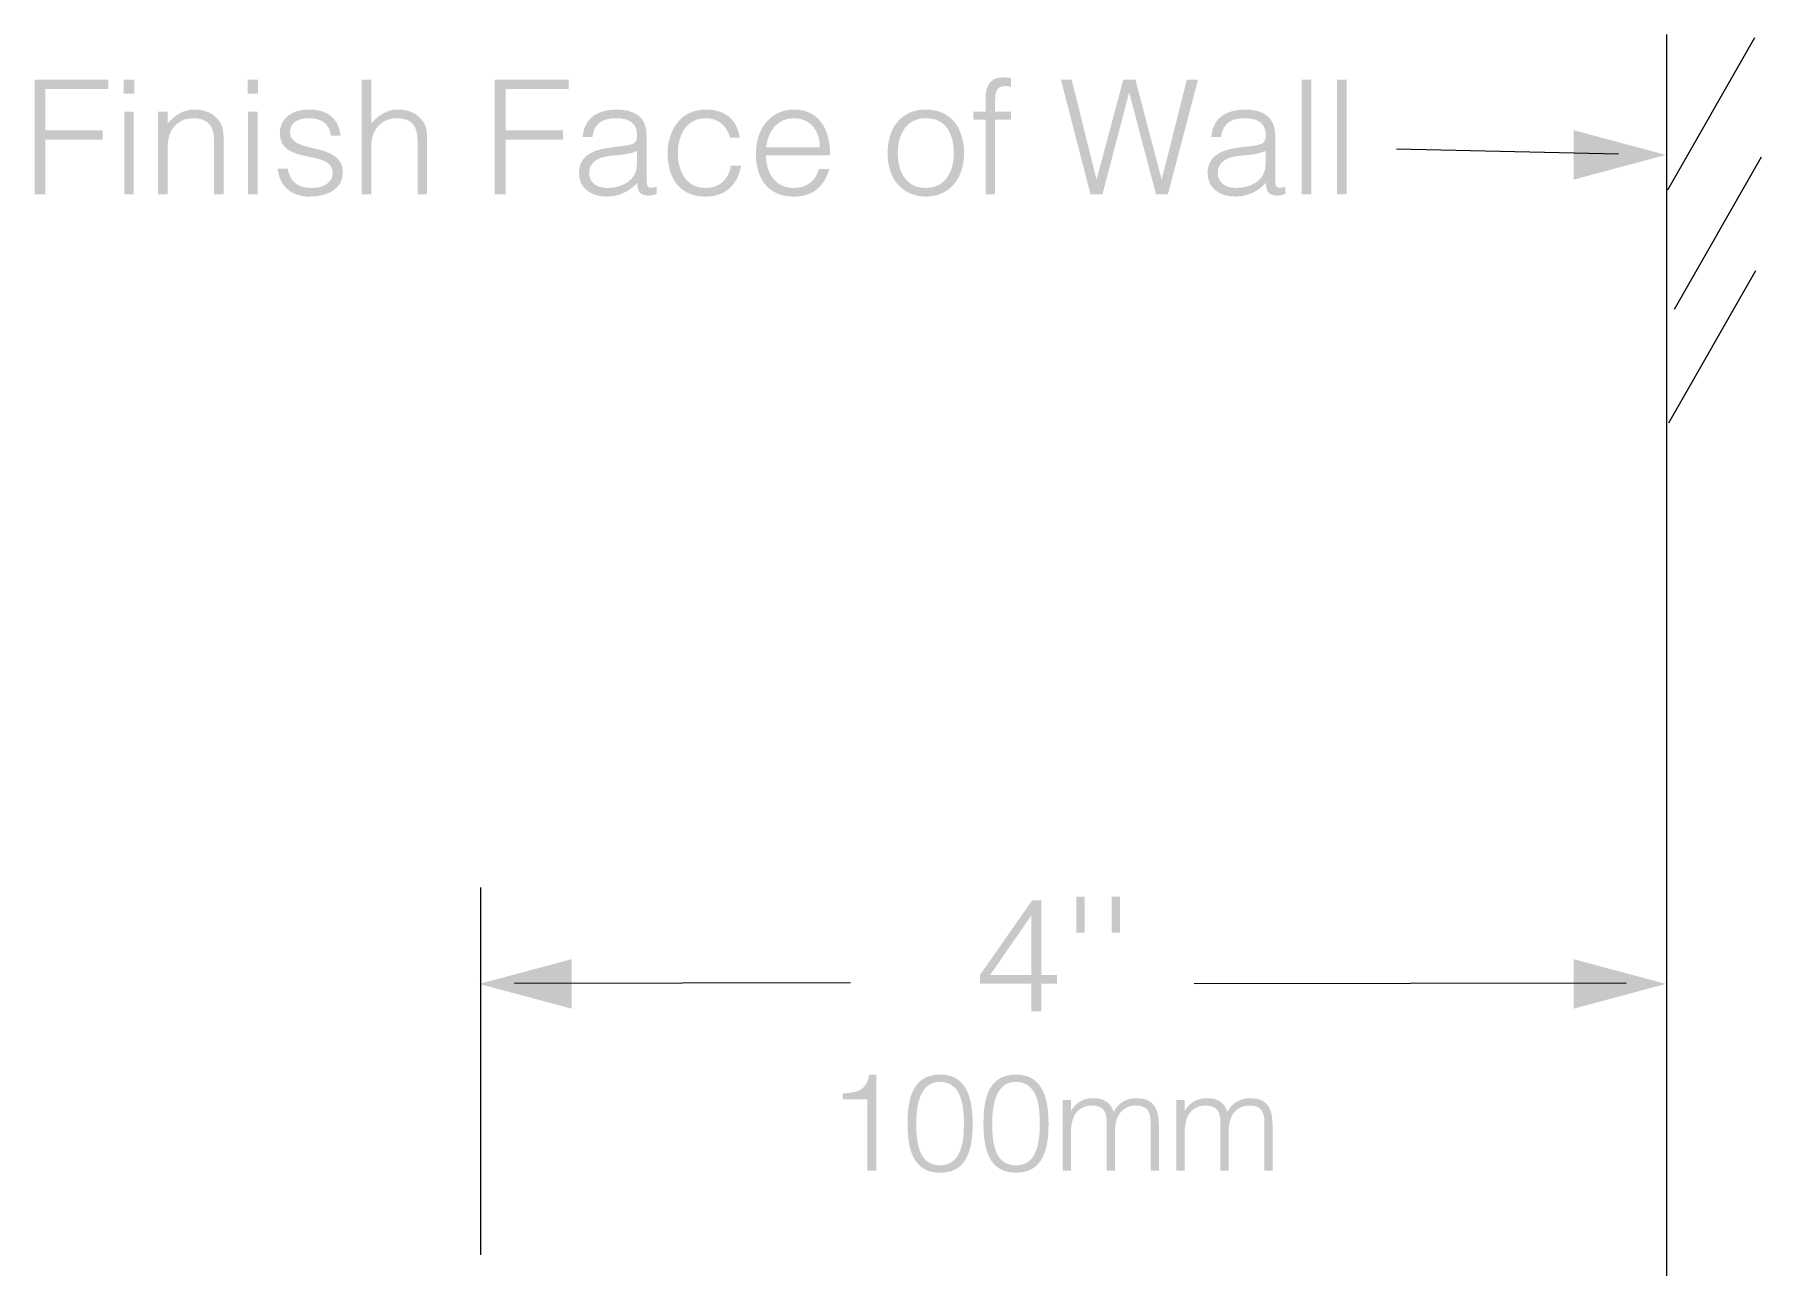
# Model space of a CAD drawing. Extents: x -2 to 117, y 23 to 140.
# Drawn here: x 51.08 to 77.86, y 120.94 to 140.05 of the extents above; entities that cross this region are included whole.
import ezdxf

# ---------------------------------------------------------------- set-up
doc = ezdxf.new("R2010")
doc.units = 0
doc.header["$MEASUREMENT"] = 0
doc.layers.add('TEXT', color=1, linetype='CONTINUOUS')

# ---------------------------------------------------------------- blocks, each defined once
blk = doc.blocks.new('AI9-BLK40')
at = {"layer": 'TEXT'}
h = blk.add_hatch(color=1, dxfattribs=at)
edge = h.paths.add_edge_path(flags=16)
edge.add_spline(control_points=[(-1.048, 0.924), (-1.048, 0.924), (-0.409, 0.924), (-0.409, 0.924), (-0.409, 0.924), (-0.409, 1.847), (-0.409, 1.847), (-0.409, 1.847), (-1.048, 0.924), (-1.048, 0.924)], knot_values=[0, 0, 0, 0, 1, 1, 1, 2, 2, 2, 3, 3, 3, 3], degree=3, periodic=0)
edge = h.paths.add_edge_path()
edge.add_spline(control_points=[(-0.409, 0.79), (-0.409, 0.79), (-1.204, 0.79), (-1.204, 0.79), (-1.204, 0.79), (-1.204, 0.926), (-1.204, 0.926), (-1.204, 0.926), (-0.394, 2.084), (-0.394, 2.084), (-0.394, 2.084), (-0.251, 2.084), (-0.251, 2.084), (-0.251, 2.084), (-0.251, 0.924), (-0.251, 0.924), (-0.251, 0.924), (-0.009, 0.924), (-0.009, 0.924), (-0.009, 0.924), (-0.009, 0.79), (-0.009, 0.79), (-0.009, 0.79), (-0.251, 0.79), (-0.251, 0.79), (-0.251, 0.79), (-0.251, 0.361), (-0.251, 0.361), (-0.251, 0.361), (-0.409, 0.361), (-0.409, 0.361), (-0.409, 0.361), (-0.409, 0.79), (-0.409, 0.79)], knot_values=[0, 0, 0, 0, 1, 1, 1, 2, 2, 2, 3, 3, 3, 4, 4, 4, 5, 5, 5, 6, 6, 6, 7, 7, 7, 8, 8, 8, 9, 9, 9, 10, 10, 10, 11, 11, 11, 11], degree=3, periodic=0)
h = blk.add_hatch(color=1, dxfattribs=at)
edge = h.paths.add_edge_path()
edge.add_spline(control_points=[(0.29, 2.139), (0.29, 2.139), (0.419, 2.139), (0.419, 2.139), (0.419, 2.139), (0.419, 1.58), (0.419, 1.58), (0.419, 1.58), (0.29, 1.58), (0.29, 1.58), (0.29, 1.58), (0.29, 2.139), (0.29, 2.139)], knot_values=[0, 0, 0, 0, 1, 1, 1, 2, 2, 2, 3, 3, 3, 4, 4, 4, 4], degree=3, periodic=0)
h = blk.add_hatch(color=1, dxfattribs=at)
edge = h.paths.add_edge_path()
edge.add_spline(control_points=[(0.838, 2.139), (0.838, 2.139), (0.967, 2.139), (0.967, 2.139), (0.967, 2.139), (0.967, 1.58), (0.967, 1.58), (0.967, 1.58), (0.838, 1.58), (0.838, 1.58), (0.838, 1.58), (0.838, 2.139), (0.838, 2.139)], knot_values=[0, 0, 0, 0, 1, 1, 1, 2, 2, 2, 3, 3, 3, 4, 4, 4, 4], degree=3, periodic=0)
h = blk.add_hatch(color=1, dxfattribs=at)
edge = h.paths.add_edge_path()
edge.add_spline(control_points=[(-2.948, -1), (-2.948, -1), (-3.333, -1), (-3.333, -1), (-3.333, -1), (-3.333, -0.911), (-3.333, -0.911), (-3.106, -0.896), (-2.965, -0.873), (-2.92, -0.617), (-2.92, -0.617), (-2.812, -0.617), (-2.812, -0.617), (-2.812, -0.617), (-2.812, -2.109), (-2.812, -2.109), (-2.812, -2.109), (-2.948, -2.109), (-2.948, -2.109), (-2.948, -2.109), (-2.948, -1), (-2.948, -1)], knot_values=[0, 0, 0, 0, 1, 1, 1, 2, 2, 2, 3, 3, 3, 4, 4, 4, 5, 5, 5, 6, 6, 6, 7, 7, 7, 7], degree=3, periodic=0)
h = blk.add_hatch(color=1, dxfattribs=at)
edge = h.paths.add_edge_path(flags=16)
edge.add_spline(control_points=[(-1.826, -0.731), (-2.122, -0.731), (-2.192, -1.059), (-2.192, -1.389), (-2.192, -1.772), (-2.107, -2.024), (-1.821, -2.024), (-1.5, -2.024), (-1.453, -1.675), (-1.453, -1.374), (-1.453, -1.053), (-1.51, -0.731), (-1.826, -0.731)], knot_values=[0, 0, 0, 0, 1, 1, 1, 2, 2, 2, 3, 3, 3, 4, 4, 4, 4], degree=3, periodic=0)
edge = h.paths.add_edge_path()
edge.add_spline(control_points=[(-1.318, -1.389), (-1.318, -1.785), (-1.411, -2.139), (-1.821, -2.139), (-2.234, -2.139), (-2.327, -1.787), (-2.327, -1.374), (-2.327, -0.998), (-2.251, -0.617), (-1.821, -0.617), (-1.379, -0.617), (-1.318, -1.042), (-1.318, -1.389)], knot_values=[0, 0, 0, 0, 1, 1, 1, 2, 2, 2, 3, 3, 3, 4, 4, 4, 4], degree=3, periodic=0)
h = blk.add_hatch(color=1, dxfattribs=at)
edge = h.paths.add_edge_path(flags=16)
edge.add_spline(control_points=[(-0.649, -0.731), (-0.945, -0.731), (-1.015, -1.059), (-1.015, -1.389), (-1.015, -1.772), (-0.93, -2.024), (-0.645, -2.024), (-0.323, -2.024), (-0.276, -1.675), (-0.276, -1.374), (-0.276, -1.053), (-0.333, -0.731), (-0.649, -0.731)], knot_values=[0, 0, 0, 0, 1, 1, 1, 2, 2, 2, 3, 3, 3, 4, 4, 4, 4], degree=3, periodic=0)
edge = h.paths.add_edge_path()
edge.add_spline(control_points=[(-0.141, -1.389), (-0.141, -1.785), (-0.234, -2.139), (-0.645, -2.139), (-1.057, -2.139), (-1.15, -1.787), (-1.15, -1.374), (-1.15, -0.998), (-1.074, -0.617), (-0.645, -0.617), (-0.202, -0.617), (-0.141, -1.042), (-0.141, -1.389)], knot_values=[0, 0, 0, 0, 1, 1, 1, 2, 2, 2, 3, 3, 3, 4, 4, 4, 4], degree=3, periodic=0)
h = blk.add_hatch(color=1, dxfattribs=at)
edge = h.paths.add_edge_path()
edge.add_spline(control_points=[(0.206, -2.109), (0.206, -2.109), (0.079, -2.109), (0.079, -2.109), (0.079, -2.109), (0.079, -1.013), (0.079, -1.013), (0.079, -1.013), (0.206, -1.013), (0.206, -1.013), (0.206, -1.013), (0.206, -1.178), (0.206, -1.178), (0.206, -1.178), (0.21, -1.178), (0.21, -1.178), (0.276, -1.053), (0.408, -0.983), (0.549, -0.983), (0.752, -0.983), (0.824, -1.078), (0.871, -1.195), (0.943, -1.053), (1.072, -0.983), (1.229, -0.983), (1.527, -0.983), (1.57, -1.197), (1.57, -1.417), (1.57, -1.417), (1.57, -2.109), (1.57, -2.109), (1.57, -2.109), (1.442, -2.109), (1.442, -2.109), (1.442, -2.109), (1.442, -1.351), (1.442, -1.351), (1.442, -1.195), (1.387, -1.097), (1.208, -1.097), (1.114, -1.097), (1.024, -1.137), (0.96, -1.222), (0.905, -1.294), (0.888, -1.427), (0.888, -1.518), (0.888, -1.518), (0.888, -2.109), (0.888, -2.109), (0.888, -2.109), (0.761, -2.109), (0.761, -2.109), (0.761, -2.109), (0.761, -1.351), (0.761, -1.351), (0.761, -1.195), (0.706, -1.097), (0.526, -1.097), (0.433, -1.097), (0.342, -1.137), (0.278, -1.222), (0.223, -1.294), (0.206, -1.427), (0.206, -1.518), (0.206, -1.518), (0.206, -2.109), (0.206, -2.109)], knot_values=[0, 0, 0, 0, 1, 1, 1, 2, 2, 2, 3, 3, 3, 4, 4, 4, 5, 5, 5, 6, 6, 6, 7, 7, 7, 8, 8, 8, 9, 9, 9, 10, 10, 10, 11, 11, 11, 12, 12, 12, 13, 13, 13, 14, 14, 14, 15, 15, 15, 16, 16, 16, 17, 17, 17, 18, 18, 18, 19, 19, 19, 20, 20, 20, 21, 21, 21, 22, 22, 22, 22], degree=3, periodic=0)
h = blk.add_hatch(color=1, dxfattribs=at)
edge = h.paths.add_edge_path()
edge.add_spline(control_points=[(1.97, -2.109), (1.97, -2.109), (1.842, -2.109), (1.842, -2.109), (1.842, -2.109), (1.842, -1.013), (1.842, -1.013), (1.842, -1.013), (1.97, -1.013), (1.97, -1.013), (1.97, -1.013), (1.97, -1.178), (1.97, -1.178), (1.97, -1.178), (1.974, -1.178), (1.974, -1.178), (2.039, -1.053), (2.171, -0.983), (2.312, -0.983), (2.516, -0.983), (2.588, -1.078), (2.634, -1.195), (2.706, -1.053), (2.835, -0.983), (2.992, -0.983), (3.29, -0.983), (3.333, -1.197), (3.333, -1.417), (3.333, -1.417), (3.333, -2.109), (3.333, -2.109), (3.333, -2.109), (3.206, -2.109), (3.206, -2.109), (3.206, -2.109), (3.206, -1.351), (3.206, -1.351), (3.206, -1.195), (3.151, -1.097), (2.971, -1.097), (2.878, -1.097), (2.787, -1.137), (2.723, -1.222), (2.668, -1.294), (2.651, -1.427), (2.651, -1.518), (2.651, -1.518), (2.651, -2.109), (2.651, -2.109), (2.651, -2.109), (2.524, -2.109), (2.524, -2.109), (2.524, -2.109), (2.524, -1.351), (2.524, -1.351), (2.524, -1.195), (2.469, -1.097), (2.289, -1.097), (2.196, -1.097), (2.105, -1.137), (2.042, -1.222), (1.986, -1.294), (1.97, -1.427), (1.97, -1.518), (1.97, -1.518), (1.97, -2.109), (1.97, -2.109)], knot_values=[0, 0, 0, 0, 1, 1, 1, 2, 2, 2, 3, 3, 3, 4, 4, 4, 5, 5, 5, 6, 6, 6, 7, 7, 7, 8, 8, 8, 9, 9, 9, 10, 10, 10, 11, 11, 11, 12, 12, 12, 13, 13, 13, 14, 14, 14, 15, 15, 15, 16, 16, 16, 17, 17, 17, 18, 18, 18, 19, 19, 19, 20, 20, 20, 21, 21, 21, 22, 22, 22, 22], degree=3, periodic=0)
blk = doc.blocks.new('AI9-BLK23')
at = {"layer": 'TEXT'}
blk.add_hatch(color=1, dxfattribs=at).paths.add_polyline_path([(-0.715, 0.383), (0.715, 0), (-0.715, -0.383)])
blk = doc.blocks.new('AI9-BLK22')
at = {"layer": 'TEXT', "color": 7}
blk.add_blockref('AI9-BLK23', (0, 0), dxfattribs=at)
blk = doc.blocks.new('AI9-BLK21')
at = {"layer": 'TEXT'}
blk.add_hatch(color=1, dxfattribs=at).paths.add_polyline_path([(0.715, 0.383), (-0.715, 0), (0.715, -0.383)])
blk = doc.blocks.new('AI9-BLK20')
at = {"layer": 'TEXT', "color": 7}
blk.add_blockref('AI9-BLK21', (0, 0), dxfattribs=at)
blk = doc.blocks.new('AI9-BLK5')
at = {"layer": 'TEXT'}
h = blk.add_hatch(color=1, dxfattribs=at)
edge = h.paths.add_edge_path()
edge.add_spline(control_points=[(-10.172, -0.889), (-10.172, -0.889), (-10.172, 0.889), (-10.172, 0.889), (-10.172, 0.889), (-9.026, 0.889), (-9.026, 0.889), (-9.026, 0.889), (-9.026, 0.746), (-9.026, 0.746), (-9.026, 0.746), (-10.004, 0.746), (-10.004, 0.746), (-10.004, 0.746), (-10.004, 0.104), (-10.004, 0.104), (-10.004, 0.104), (-9.115, 0.104), (-9.115, 0.104), (-9.115, 0.104), (-9.115, -0.039), (-9.115, -0.039), (-9.115, -0.039), (-10.004, -0.039), (-10.004, -0.039), (-10.004, -0.039), (-10.004, -0.889), (-10.004, -0.889), (-10.004, -0.889), (-10.172, -0.889), (-10.172, -0.889)], knot_values=[0, 0, 0, 0, 1, 1, 1, 2, 2, 2, 3, 3, 3, 4, 4, 4, 5, 5, 5, 6, 6, 6, 7, 7, 7, 8, 8, 8, 9, 9, 9, 10, 10, 10, 10], degree=3, periodic=0)
h = blk.add_hatch(color=1, dxfattribs=at)
edge = h.paths.add_edge_path()
edge.add_spline(control_points=[(-8.781, -0.889), (-8.781, -0.889), (-8.781, 0.39), (-8.781, 0.39), (-8.781, 0.39), (-8.633, 0.39), (-8.633, 0.39), (-8.633, 0.39), (-8.633, -0.889), (-8.633, -0.889), (-8.633, -0.889), (-8.781, -0.889), (-8.781, -0.889)], knot_values=[0, 0, 0, 0, 1, 1, 1, 2, 2, 2, 3, 3, 3, 4, 4, 4, 4], degree=3, periodic=0)
edge = h.paths.add_edge_path()
edge.add_spline(control_points=[(-8.789, 0.669), (-8.789, 0.669), (-8.789, 0.889), (-8.789, 0.889), (-8.789, 0.889), (-8.626, 0.889), (-8.626, 0.889), (-8.626, 0.889), (-8.626, 0.669), (-8.626, 0.669), (-8.626, 0.669), (-8.789, 0.669), (-8.789, 0.669)], knot_values=[0, 0, 0, 0, 1, 1, 1, 2, 2, 2, 3, 3, 3, 4, 4, 4, 4], degree=3, periodic=0)
h = blk.add_hatch(color=1, dxfattribs=at)
edge = h.paths.add_edge_path()
edge.add_spline(control_points=[(-6.86, -0.889), (-6.86, -0.889), (-6.86, 0.39), (-6.86, 0.39), (-6.86, 0.39), (-6.712, 0.39), (-6.712, 0.39), (-6.712, 0.39), (-6.712, -0.889), (-6.712, -0.889), (-6.712, -0.889), (-6.86, -0.889), (-6.86, -0.889)], knot_values=[0, 0, 0, 0, 1, 1, 1, 2, 2, 2, 3, 3, 3, 4, 4, 4, 4], degree=3, periodic=0)
edge = h.paths.add_edge_path()
edge.add_spline(control_points=[(-6.867, 0.669), (-6.867, 0.669), (-6.867, 0.889), (-6.867, 0.889), (-6.867, 0.889), (-6.705, 0.889), (-6.705, 0.889), (-6.705, 0.889), (-6.705, 0.669), (-6.705, 0.669), (-6.705, 0.669), (-6.867, 0.669), (-6.867, 0.669)], knot_values=[0, 0, 0, 0, 1, 1, 1, 2, 2, 2, 3, 3, 3, 4, 4, 4, 4], degree=3, periodic=0)
h = blk.add_hatch(color=1, dxfattribs=at)
edge = h.paths.add_edge_path()
edge.add_spline(control_points=[(-5.099, -0.889), (-5.099, -0.889), (-5.099, 0.889), (-5.099, 0.889), (-5.099, 0.889), (-4.951, 0.889), (-4.951, 0.889), (-4.951, 0.889), (-4.951, 0.212), (-4.951, 0.212), (-4.833, 0.338), (-4.717, 0.425), (-4.539, 0.425), (-4.383, 0.425), (-4.24, 0.375), (-4.149, 0.242), (-4.087, 0.151), (-4.085, 0.054), (-4.085, -0.052), (-4.085, -0.052), (-4.085, -0.889), (-4.085, -0.889), (-4.085, -0.889), (-4.233, -0.889), (-4.233, -0.889), (-4.233, -0.889), (-4.233, -0.054), (-4.233, -0.054), (-4.233, 0.175), (-4.326, 0.291), (-4.564, 0.291), (-4.746, 0.291), (-4.872, 0.173), (-4.919, 0.042), (-4.949, -0.039), (-4.951, -0.111), (-4.951, -0.2), (-4.951, -0.2), (-4.951, -0.889), (-4.951, -0.889), (-4.951, -0.889), (-5.099, -0.889), (-5.099, -0.889)], knot_values=[0, 0, 0, 0, 1, 1, 1, 2, 2, 2, 3, 3, 3, 4, 4, 4, 5, 5, 5, 6, 6, 6, 7, 7, 7, 8, 8, 8, 9, 9, 9, 10, 10, 10, 11, 11, 11, 12, 12, 12, 13, 13, 13, 14, 14, 14, 14], degree=3, periodic=0)
h = blk.add_hatch(color=1, dxfattribs=at)
edge = h.paths.add_edge_path()
edge.add_spline(control_points=[(-3.035, -0.889), (-3.035, -0.889), (-3.035, 0.889), (-3.035, 0.889), (-3.035, 0.889), (-1.889, 0.889), (-1.889, 0.889), (-1.889, 0.889), (-1.889, 0.746), (-1.889, 0.746), (-1.889, 0.746), (-2.867, 0.746), (-2.867, 0.746), (-2.867, 0.746), (-2.867, 0.104), (-2.867, 0.104), (-2.867, 0.104), (-1.978, 0.104), (-1.978, 0.104), (-1.978, 0.104), (-1.978, -0.039), (-1.978, -0.039), (-1.978, -0.039), (-2.867, -0.039), (-2.867, -0.039), (-2.867, -0.039), (-2.867, -0.889), (-2.867, -0.889), (-2.867, -0.889), (-3.035, -0.889), (-3.035, -0.889)], knot_values=[0, 0, 0, 0, 1, 1, 1, 2, 2, 2, 3, 3, 3, 4, 4, 4, 5, 5, 5, 6, 6, 6, 7, 7, 7, 8, 8, 8, 9, 9, 9, 10, 10, 10, 10], degree=3, periodic=0)
h = blk.add_hatch(color=1, dxfattribs=at)
edge = h.paths.add_edge_path()
edge.add_spline(control_points=[(4.383, 0.267), (4.383, 0.267), (4.383, 0.39), (4.383, 0.39), (4.383, 0.39), (4.573, 0.39), (4.573, 0.39), (4.573, 0.39), (4.573, 0.593), (4.573, 0.593), (4.573, 0.795), (4.647, 0.924), (4.845, 0.924), (4.89, 0.924), (4.929, 0.921), (4.969, 0.914), (4.969, 0.914), (4.969, 0.778), (4.969, 0.778), (4.939, 0.785), (4.907, 0.79), (4.88, 0.79), (4.726, 0.79), (4.722, 0.664), (4.722, 0.548), (4.722, 0.548), (4.722, 0.39), (4.722, 0.39), (4.722, 0.39), (4.969, 0.39), (4.969, 0.39), (4.969, 0.39), (4.969, 0.267), (4.969, 0.267), (4.969, 0.267), (4.722, 0.267), (4.722, 0.267), (4.722, 0.267), (4.722, -0.889), (4.722, -0.889), (4.722, -0.889), (4.573, -0.889), (4.573, -0.889), (4.573, -0.889), (4.573, 0.267), (4.573, 0.267), (4.573, 0.267), (4.383, 0.267), (4.383, 0.267)], knot_values=[0, 0, 0, 0, 1, 1, 1, 2, 2, 2, 3, 3, 3, 4, 4, 4, 5, 5, 5, 6, 6, 6, 7, 7, 7, 8, 8, 8, 9, 9, 9, 10, 10, 10, 11, 11, 11, 12, 12, 12, 13, 13, 13, 14, 14, 14, 15, 15, 15, 16, 16, 16, 16], degree=3, periodic=0)
h = blk.add_hatch(color=1, dxfattribs=at)
edge = h.paths.add_edge_path()
edge.add_spline(control_points=[(7.302, -0.652), (7.302, -0.652), (7.307, -0.652), (7.307, -0.652), (7.307, -0.652), (7.695, 0.889), (7.695, 0.889), (7.695, 0.889), (7.868, 0.889), (7.868, 0.889), (7.868, 0.889), (7.401, -0.889), (7.401, -0.889), (7.401, -0.889), (7.216, -0.889), (7.216, -0.889), (7.216, -0.889), (6.803, 0.682), (6.803, 0.682), (6.803, 0.682), (6.798, 0.682), (6.798, 0.682), (6.798, 0.682), (6.386, -0.889), (6.386, -0.889), (6.386, -0.889), (6.201, -0.889), (6.201, -0.889), (6.201, -0.889), (5.742, 0.889), (5.742, 0.889), (5.742, 0.889), (5.909, 0.889), (5.909, 0.889), (5.909, 0.889), (6.292, -0.652), (6.292, -0.652), (6.292, -0.652), (6.297, -0.652), (6.297, -0.652), (6.297, -0.652), (6.709, 0.889), (6.709, 0.889), (6.709, 0.889), (6.897, 0.889), (6.897, 0.889), (6.897, 0.889), (7.302, -0.652), (7.302, -0.652)], knot_values=[0, 0, 0, 0, 1, 1, 1, 2, 2, 2, 3, 3, 3, 4, 4, 4, 5, 5, 5, 6, 6, 6, 7, 7, 7, 8, 8, 8, 9, 9, 9, 10, 10, 10, 11, 11, 11, 12, 12, 12, 13, 13, 13, 14, 14, 14, 15, 15, 15, 16, 16, 16, 16], degree=3, periodic=0)
h = blk.add_hatch(color=1, dxfattribs=at)
edge = h.paths.add_edge_path()
edge.add_spline(control_points=[(9.475, -0.889), (9.475, -0.889), (9.475, 0.889), (9.475, 0.889), (9.475, 0.889), (9.624, 0.889), (9.624, 0.889), (9.624, 0.889), (9.624, -0.889), (9.624, -0.889), (9.624, -0.889), (9.475, -0.889), (9.475, -0.889)], knot_values=[0, 0, 0, 0, 1, 1, 1, 2, 2, 2, 3, 3, 3, 4, 4, 4, 4], degree=3, periodic=0)
h = blk.add_hatch(color=1, dxfattribs=at)
edge = h.paths.add_edge_path()
edge.add_spline(control_points=[(10.024, -0.889), (10.024, -0.889), (10.024, 0.889), (10.024, 0.889), (10.024, 0.889), (10.172, 0.889), (10.172, 0.889), (10.172, 0.889), (10.172, -0.889), (10.172, -0.889), (10.172, -0.889), (10.024, -0.889), (10.024, -0.889)], knot_values=[0, 0, 0, 0, 1, 1, 1, 2, 2, 2, 3, 3, 3, 4, 4, 4, 4], degree=3, periodic=0)
h = blk.add_hatch(color=1, dxfattribs=at)
edge = h.paths.add_edge_path()
edge.add_spline(control_points=[(-8.107, -0.889), (-8.107, -0.889), (-8.255, -0.889), (-8.255, -0.889), (-8.255, -0.889), (-8.255, 0.39), (-8.255, 0.39), (-8.255, 0.39), (-8.107, 0.39), (-8.107, 0.39), (-8.107, 0.39), (-8.107, 0.212), (-8.107, 0.212), (-7.988, 0.338), (-7.873, 0.425), (-7.695, 0.425), (-7.539, 0.425), (-7.396, 0.375), (-7.305, 0.242), (-7.243, 0.151), (-7.241, 0.054), (-7.241, -0.052), (-7.241, -0.052), (-7.241, -0.889), (-7.241, -0.889), (-7.241, -0.889), (-7.389, -0.889), (-7.389, -0.889), (-7.389, -0.889), (-7.389, -0.054), (-7.389, -0.054), (-7.389, 0.175), (-7.482, 0.291), (-7.719, 0.291), (-7.902, 0.291), (-8.028, 0.173), (-8.075, 0.042), (-8.105, -0.039), (-8.107, -0.111), (-8.107, -0.2), (-8.107, -0.2), (-8.107, -0.889), (-8.107, -0.889)], knot_values=[0, 0, 0, 0, 1, 1, 1, 2, 2, 2, 3, 3, 3, 4, 4, 4, 5, 5, 5, 6, 6, 6, 7, 7, 7, 8, 8, 8, 9, 9, 9, 10, 10, 10, 11, 11, 11, 12, 12, 12, 13, 13, 13, 14, 14, 14, 14], degree=3, periodic=0)
h = blk.add_hatch(color=1, dxfattribs=at)
edge = h.paths.add_edge_path()
edge.add_spline(control_points=[(-6.248, -0.489), (-6.201, -0.709), (-6.087, -0.79), (-5.865, -0.79), (-5.65, -0.79), (-5.549, -0.677), (-5.549, -0.553), (-5.549, -0.183), (-6.369, -0.445), (-6.369, 0.059), (-6.369, 0.272), (-6.203, 0.425), (-5.919, 0.425), (-5.643, 0.425), (-5.463, 0.311), (-5.425, 0.022), (-5.425, 0.022), (-5.576, 0.022), (-5.576, 0.022), (-5.603, 0.22), (-5.736, 0.291), (-5.922, 0.291), (-6.11, 0.291), (-6.211, 0.202), (-6.211, 0.072), (-6.211, -0.277), (-5.391, -0.059), (-5.391, -0.551), (-5.391, -0.795), (-5.611, -0.924), (-5.912, -0.924), (-6.213, -0.924), (-6.386, -0.731), (-6.398, -0.489), (-6.398, -0.489), (-6.248, -0.489), (-6.248, -0.489)], knot_values=[0, 0, 0, 0, 1, 1, 1, 2, 2, 2, 3, 3, 3, 4, 4, 4, 5, 5, 5, 6, 6, 6, 7, 7, 7, 8, 8, 8, 9, 9, 9, 10, 10, 10, 11, 11, 11, 12, 12, 12, 12], degree=3, periodic=0)
h = blk.add_hatch(color=1, dxfattribs=at)
edge = h.paths.add_edge_path(flags=16)
edge.add_spline(control_points=[(-0.83, -0.217), (-0.956, -0.269), (-1.084, -0.279), (-1.213, -0.289), (-1.437, -0.306), (-1.573, -0.388), (-1.573, -0.561), (-1.573, -0.716), (-1.437, -0.79), (-1.296, -0.79), (-1.062, -0.79), (-0.83, -0.677), (-0.83, -0.417), (-0.83, -0.417), (-0.83, -0.217), (-0.83, -0.217)], knot_values=[0, 0, 0, 0, 1, 1, 1, 2, 2, 2, 3, 3, 3, 4, 4, 4, 5, 5, 5, 5], degree=3, periodic=0)
edge = h.paths.add_edge_path()
edge.add_spline(control_points=[(-1.079, -0.143), (-1.025, -0.138), (-0.934, -0.124), (-0.884, -0.101), (-0.835, -0.079), (-0.83, -0.012), (-0.83, 0.032), (-0.83, 0.183), (-0.919, 0.291), (-1.148, 0.291), (-1.353, 0.291), (-1.494, 0.225), (-1.521, 0.002), (-1.521, 0.002), (-1.672, 0.002), (-1.672, 0.002), (-1.65, 0.304), (-1.425, 0.425), (-1.146, 0.425), (-0.886, 0.425), (-0.681, 0.323), (-0.681, 0.027), (-0.681, 0.027), (-0.681, -0.669), (-0.681, -0.669), (-0.681, -0.785), (-0.652, -0.813), (-0.526, -0.768), (-0.526, -0.768), (-0.526, -0.884), (-0.526, -0.884), (-0.548, -0.891), (-0.6, -0.909), (-0.642, -0.909), (-0.667, -0.909), (-0.687, -0.906), (-0.709, -0.901), (-0.808, -0.887), (-0.825, -0.8), (-0.827, -0.711), (-0.951, -0.85), (-1.119, -0.924), (-1.304, -0.924), (-1.529, -0.924), (-1.731, -0.803), (-1.731, -0.556), (-1.731, -0.341), (-1.583, -0.21), (-1.284, -0.17), (-1.284, -0.17), (-1.079, -0.143), (-1.079, -0.143)], knot_values=[0, 0, 0, 0, 1, 1, 1, 2, 2, 2, 3, 3, 3, 4, 4, 4, 5, 5, 5, 6, 6, 6, 7, 7, 7, 8, 8, 8, 9, 9, 9, 10, 10, 10, 11, 11, 11, 12, 12, 12, 13, 13, 13, 14, 14, 14, 15, 15, 15, 16, 16, 16, 17, 17, 17, 17], degree=3, periodic=0)
h = blk.add_hatch(color=1, dxfattribs=at)
edge = h.paths.add_edge_path()
edge.add_spline(control_points=[(0.613, -0.012), (0.561, 0.178), (0.43, 0.291), (0.232, 0.291), (-0.072, 0.291), (-0.197, 0.015), (-0.197, -0.252), (-0.197, -0.521), (-0.074, -0.79), (0.232, -0.79), (0.452, -0.79), (0.59, -0.659), (0.625, -0.447), (0.625, -0.447), (0.783, -0.447), (0.783, -0.447), (0.731, -0.731), (0.553, -0.924), (0.232, -0.924), (-0.175, -0.924), (-0.356, -0.63), (-0.356, -0.252), (-0.356, 0.104), (-0.151, 0.425), (0.232, 0.425), (0.526, 0.425), (0.719, 0.284), (0.763, -0.012), (0.763, -0.012), (0.613, -0.012), (0.613, -0.012)], knot_values=[0, 0, 0, 0, 1, 1, 1, 2, 2, 2, 3, 3, 3, 4, 4, 4, 5, 5, 5, 6, 6, 6, 7, 7, 7, 8, 8, 8, 9, 9, 9, 10, 10, 10, 10], degree=3, periodic=0)
h = blk.add_hatch(color=1, dxfattribs=at)
edge = h.paths.add_edge_path(flags=16)
edge.add_spline(control_points=[(2.005, -0.161), (2.005, 0.089), (1.867, 0.291), (1.6, 0.291), (1.338, 0.291), (1.2, 0.081), (1.171, -0.161), (1.171, -0.161), (2.005, -0.161), (2.005, -0.161)], knot_values=[0, 0, 0, 0, 1, 1, 1, 2, 2, 2, 3, 3, 3, 3], degree=3, periodic=0)
edge = h.paths.add_edge_path()
edge.add_spline(control_points=[(1.171, -0.284), (1.168, -0.561), (1.316, -0.79), (1.6, -0.79), (1.793, -0.79), (1.943, -0.684), (1.988, -0.496), (1.988, -0.496), (2.153, -0.496), (2.153, -0.496), (2.079, -0.738), (1.926, -0.924), (1.6, -0.924), (1.19, -0.924), (1.013, -0.632), (1.013, -0.254), (1.013, 0.119), (1.235, 0.425), (1.6, 0.425), (1.951, 0.425), (2.166, 0.175), (2.163, -0.284), (2.163, -0.284), (1.171, -0.284), (1.171, -0.284)], knot_values=[0, 0, 0, 0, 1, 1, 1, 2, 2, 2, 3, 3, 3, 4, 4, 4, 5, 5, 5, 6, 6, 6, 7, 7, 7, 8, 8, 8, 8], degree=3, periodic=0)
h = blk.add_hatch(color=1, dxfattribs=at)
edge = h.paths.add_edge_path(flags=16)
edge.add_spline(control_points=[(3.647, 0.291), (3.336, 0.291), (3.213, 0.027), (3.213, -0.249), (3.213, -0.568), (3.363, -0.79), (3.647, -0.79), (3.958, -0.79), (4.082, -0.523), (4.082, -0.249), (4.079, 0.052), (3.961, 0.291), (3.647, 0.291)], knot_values=[0, 0, 0, 0, 1, 1, 1, 2, 2, 2, 3, 3, 3, 4, 4, 4, 4], degree=3, periodic=0)
edge = h.paths.add_edge_path()
edge.add_spline(control_points=[(3.055, -0.249), (3.055, 0.124), (3.252, 0.425), (3.647, 0.425), (4.047, 0.425), (4.24, 0.126), (4.24, -0.249), (4.24, -0.654), (4.005, -0.924), (3.647, -0.924), (3.321, -0.919), (3.055, -0.696), (3.055, -0.249)], knot_values=[0, 0, 0, 0, 1, 1, 1, 2, 2, 2, 3, 3, 3, 4, 4, 4, 4], degree=3, periodic=0)
h = blk.add_hatch(color=1, dxfattribs=at)
edge = h.paths.add_edge_path(flags=16)
edge.add_spline(control_points=[(8.917, -0.217), (8.791, -0.269), (8.663, -0.279), (8.534, -0.289), (8.31, -0.306), (8.174, -0.388), (8.174, -0.561), (8.174, -0.716), (8.31, -0.79), (8.45, -0.79), (8.685, -0.79), (8.917, -0.677), (8.917, -0.417), (8.917, -0.417), (8.917, -0.217), (8.917, -0.217)], knot_values=[0, 0, 0, 0, 1, 1, 1, 2, 2, 2, 3, 3, 3, 4, 4, 4, 5, 5, 5, 5], degree=3, periodic=0)
edge = h.paths.add_edge_path()
edge.add_spline(control_points=[(8.668, -0.143), (8.722, -0.138), (8.813, -0.124), (8.863, -0.101), (8.912, -0.079), (8.917, -0.012), (8.917, 0.032), (8.917, 0.183), (8.828, 0.291), (8.599, 0.291), (8.394, 0.291), (8.253, 0.225), (8.226, 0.002), (8.226, 0.002), (8.075, 0.002), (8.075, 0.002), (8.097, 0.304), (8.322, 0.425), (8.601, 0.425), (8.86, 0.425), (9.065, 0.323), (9.065, 0.027), (9.065, 0.027), (9.065, -0.669), (9.065, -0.669), (9.065, -0.785), (9.095, -0.813), (9.221, -0.768), (9.221, -0.768), (9.221, -0.884), (9.221, -0.884), (9.199, -0.891), (9.147, -0.909), (9.105, -0.909), (9.08, -0.909), (9.06, -0.906), (9.038, -0.901), (8.939, -0.887), (8.922, -0.8), (8.92, -0.711), (8.796, -0.85), (8.628, -0.924), (8.443, -0.924), (8.218, -0.924), (8.016, -0.803), (8.016, -0.556), (8.016, -0.341), (8.164, -0.21), (8.463, -0.17), (8.463, -0.17), (8.668, -0.143), (8.668, -0.143)], knot_values=[0, 0, 0, 0, 1, 1, 1, 2, 2, 2, 3, 3, 3, 4, 4, 4, 5, 5, 5, 6, 6, 6, 7, 7, 7, 8, 8, 8, 9, 9, 9, 10, 10, 10, 11, 11, 11, 12, 12, 12, 13, 13, 13, 14, 14, 14, 15, 15, 15, 16, 16, 16, 17, 17, 17, 17], degree=3, periodic=0)

msp = doc.modelspace()

# ---------------------------------------------------------------- hatches: boundary and pattern name
at = {"layer": 'TEXT'}
msp.add_hatch(color=1, dxfattribs=at).paths.add_polyline_path([(76.375, 138.181), (74.945, 137.798), (74.945, 138.564)])

# ---------------------------------------------------------------- linework, layer by layer
at = {"layer": 'TEXT', "color": 1}
for p, q in [((76.388, 116.279), (76.388, 140.047)), ((76.405, 137.641), (77.753, 140.001)), ((72.197, 138.275), (75.641, 138.199)), ((76.508, 135.79), (77.856, 138.151)), ((76.419, 134.026), (77.768, 136.387)), ((57.999, 121.129), (57.999, 126.824)), ((58.522, 125.34), (63.733, 125.351)), ((69.06, 125.338), (75.758, 125.349))]:
    msp.add_line(p, q, dxfattribs=at)

# ---------------------------------------------------------------- block references
for name, p in [('AI9-BLK5', (61.252, 138.459)), ('AI9-BLK40', (66.943, 124.543))]:
    msp.add_blockref(name, p, dxfattribs=at)
at = {"layer": 'TEXT', "color": 7}
for name, p in [('AI9-BLK20', (58.691, 125.331)), ('AI9-BLK22', (75.66, 125.331))]:
    msp.add_blockref(name, p, dxfattribs=at)

doc.saveas('drawing.dxf')
